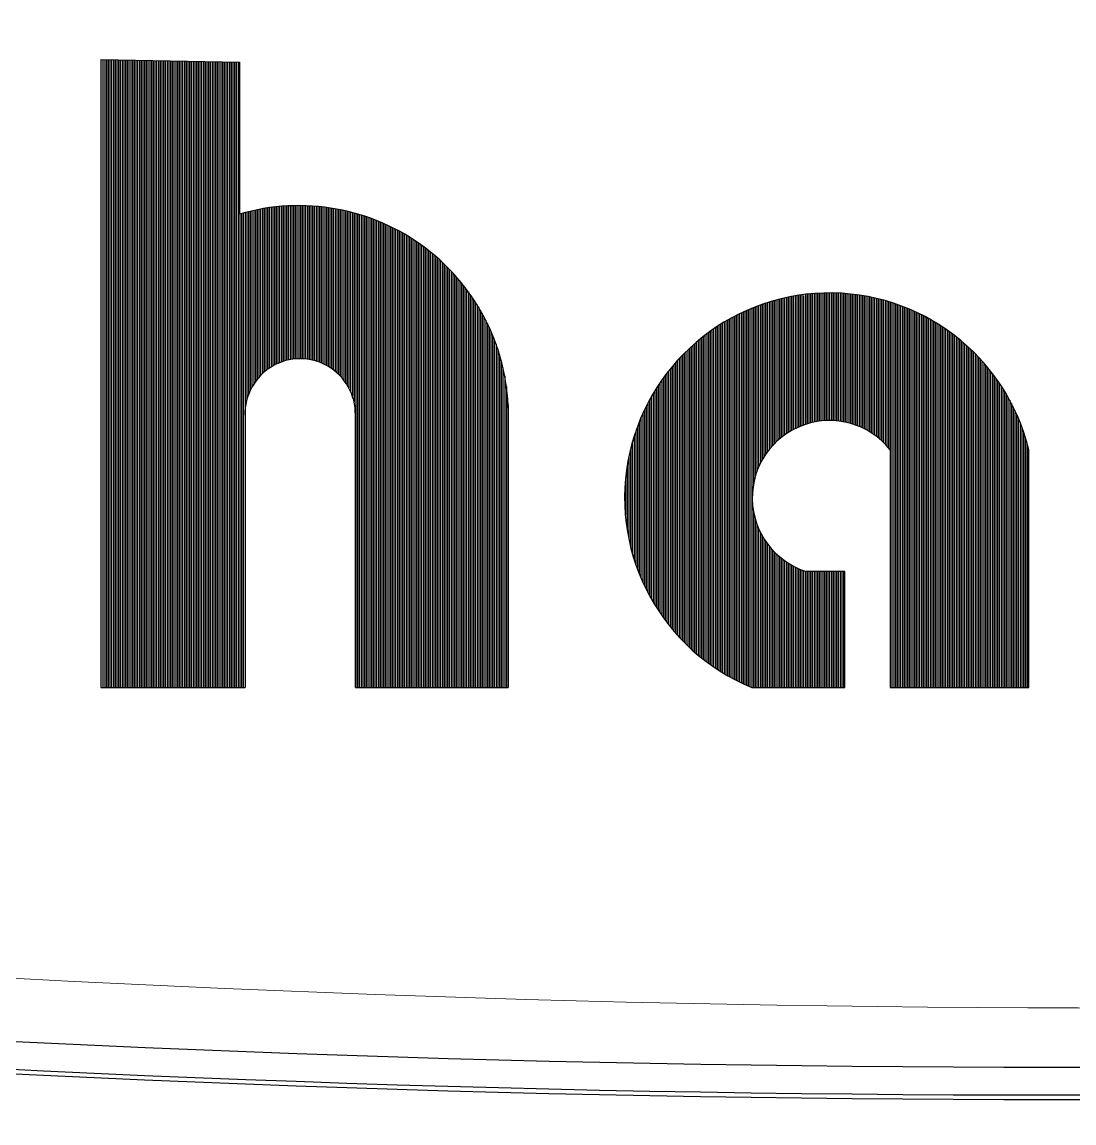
# Model space of a CAD drawing. Header units: millimetres. Extents: x 107 to 2900, y 85 to 3996.
# Drawn here: x 1094.259 to 1097.213, y 2957.251 to 2960.342 of the extents above; entities that cross this region are included whole.
import ezdxf

# ---------------------------------------------------------------- set-up
doc = ezdxf.new("R2010")
doc.units = ezdxf.units.MM

# ---------------------------------------------------------------- blocks, each defined once
blk = doc.blocks.new('abcd')
at = {"color": 5}
for p, q in [((7610.24, 689.4), (7610.24, 326.61)), ((7610.24, 689.4), (7690.32, 687.76)), ((7611.51, 689.37), (7611.51, 326.69)), ((7612.51, 689.35), (7612.51, 326.69)), ((7613.51, 689.33), (7613.51, 326.69)), ((7614.51, 689.31), (7614.51, 326.69)), ((7615.51, 689.29), (7615.51, 326.61)), ((7616.51, 689.27), (7616.51, 326.61)), ((7617.51, 689.25), (7617.51, 326.61)), ((7618.51, 689.23), (7618.51, 326.61)), ((7619.51, 689.21), (7619.51, 326.61)), ((7620.51, 689.19), (7620.51, 326.61)), ((7621.51, 689.17), (7621.51, 326.61)), ((7622.51, 689.15), (7622.51, 326.61)), ((7623.51, 689.13), (7623.51, 326.61)), ((7624.51, 689.11), (7624.51, 326.61)), ((7625.51, 689.09), (7625.51, 326.61)), ((7626.51, 689.07), (7626.51, 326.61)), ((7627.51, 689.05), (7627.51, 326.61)), ((7628.51, 689.03), (7628.51, 326.61)), ((7629.51, 689.01), (7629.51, 326.61)), ((7630.51, 688.99), (7630.51, 326.61)), ((7631.51, 688.97), (7631.51, 326.61)), ((7632.51, 688.94), (7632.51, 326.61)), ((7633.51, 688.92), (7633.51, 326.61)), ((7634.51, 688.9), (7634.51, 326.61)), ((7635.51, 688.88), (7635.51, 326.61)), ((7636.51, 688.86), (7636.51, 326.61)), ((7637.51, 688.84), (7637.51, 326.61)), ((7638.51, 688.82), (7638.51, 326.61)), ((7639.51, 688.8), (7639.51, 326.61)), ((7640.51, 688.78), (7640.51, 326.61)), ((7641.51, 688.76), (7641.51, 326.61)), ((7642.51, 688.74), (7642.51, 326.61)), ((7643.51, 688.72), (7643.51, 326.61)), ((7644.51, 688.7), (7644.51, 326.61)), ((7645.51, 688.68), (7645.51, 326.61)), ((7646.51, 688.66), (7646.51, 326.61)), ((7647.51, 688.64), (7647.51, 326.61)), ((7648.51, 688.62), (7648.51, 326.61)), ((7649.51, 688.6), (7649.51, 326.61)), ((7650.51, 688.58), (7650.51, 326.61)), ((7651.51, 688.56), (7651.51, 326.61)), ((7652.51, 688.54), (7652.51, 326.61)), ((7653.51, 688.52), (7653.51, 326.61)), ((7654.51, 688.5), (7654.51, 326.61)), ((7655.51, 688.48), (7655.51, 326.61)), ((7656.51, 688.45), (7656.51, 326.61)), ((7656.51, 688.45), (7656.51, 326.61)), ((7657.51, 688.43), (7657.51, 326.61)), ((7657.51, 688.43), (7657.51, 326.61)), ((7658.51, 688.41), (7658.51, 326.61)), ((7659.51, 688.39), (7659.51, 326.61)), ((7660.51, 688.37), (7660.51, 326.61)), ((7661.51, 688.35), (7661.51, 326.61)), ((7662.51, 688.33), (7662.51, 326.61)), ((7663.51, 688.31), (7663.51, 326.61)), ((7664.51, 688.29), (7664.51, 326.61)), ((7665.51, 688.27), (7665.51, 326.61)), ((7666.51, 688.25), (7666.51, 326.61)), ((7667.51, 688.23), (7667.51, 326.61)), ((7668.51, 688.21), (7668.51, 326.61)), ((7669.51, 688.19), (7669.51, 326.61)), ((7670.51, 688.17), (7670.51, 326.61)), ((7671.51, 688.15), (7671.51, 326.61)), ((7672.51, 688.13), (7672.51, 326.61)), ((7673.51, 688.11), (7673.51, 326.61)), ((7674.51, 688.09), (7674.51, 326.61)), ((7675.51, 688.07), (7675.51, 326.61)), ((7676.51, 688.05), (7676.51, 326.61)), ((7677.51, 688.03), (7677.51, 326.61)), ((7678.51, 688.01), (7678.51, 326.61)), ((7678.51, 688.01), (7678.51, 326.61)), ((7679.51, 687.99), (7679.51, 326.61)), ((7679.51, 687.99), (7679.51, 326.61)), ((7680.51, 687.97), (7680.51, 326.61)), ((7681.51, 687.94), (7681.51, 326.61)), ((7682.51, 687.92), (7682.51, 326.61)), ((7683.51, 687.9), (7683.51, 326.61)), ((7684.51, 687.88), (7684.51, 326.61)), ((7685.51, 687.86), (7685.51, 326.61)), ((7686.51, 687.84), (7686.51, 326.61)), ((7687.51, 687.82), (7687.51, 326.61)), ((7688.51, 687.8), (7688.51, 326.61)), ((7689.57, 687.78), (7689.57, 326.61)), ((7690.32, 599.97), (7690.32, 687.76)), ((7690.32, 687.76), (7690.32, 599.97)), ((7711.57, 604.23), (7711.57, 513.36)), ((7712.57, 604.34), (7712.57, 513.82)), ((7713.57, 604.43), (7713.57, 514.24)), ((7714.57, 604.52), (7714.57, 514.62)), ((7715.57, 604.6), (7715.57, 514.96)), ((7716.57, 604.67), (7716.57, 515.26)), ((7717.57, 604.74), (7717.57, 515.54)), ((7718.57, 604.79), (7718.57, 515.77)), ((7719.57, 604.84), (7719.57, 515.98)), ((7720.57, 604.88), (7720.57, 516.15)), ((7721.57, 604.91), (7721.57, 516.28)), ((7722.57, 604.93), (7722.57, 516.39)), ((7723.57, 604.94), (7723.57, 516.46)), ((7724.57, 604.95), (7724.57, 516.5)), ((7725.57, 604.94), (7725.57, 516.52)), ((7726.57, 604.93), (7726.57, 516.49)), ((7727.57, 604.91), (7727.57, 516.44)), ((7728.57, 604.88), (7728.57, 516.36)), ((7729.57, 604.85), (7729.57, 516.24)), ((7730.57, 604.8), (7730.57, 516.1)), ((7730.57, 604.8), (7730.57, 516.1)), ((7731.57, 604.75), (7731.57, 515.92)), ((7731.57, 604.75), (7731.57, 515.92)), ((7732.57, 604.69), (7732.57, 515.7)), ((7733.57, 604.62), (7733.57, 515.46)), ((7734.57, 604.54), (7734.57, 515.17)), ((7735.57, 604.45), (7735.57, 514.86)), ((7736.57, 604.36), (7736.57, 514.5)), ((7737.57, 604.26), (7737.57, 514.11)), ((7690.57, 600.04), (7690.57, 326.61)), ((7691.57, 600.33), (7691.57, 326.61)), ((7692.57, 600.61), (7692.57, 326.61)), ((7693.57, 600.88), (7693.57, 326.61)), ((7694.57, 601.14), (7694.57, 492.78)), ((7695.57, 601.39), (7695.57, 495.9)), ((7696.57, 601.64), (7696.57, 498.25)), ((7697.57, 601.87), (7697.57, 500.19)), ((7698.57, 602.1), (7698.57, 501.86)), ((7699.57, 602.31), (7699.57, 503.32)), ((7700.57, 602.52), (7700.57, 504.63)), ((7701.57, 602.72), (7701.57, 505.81)), ((7702.57, 602.91), (7702.57, 506.88)), ((7703.57, 603.09), (7703.57, 507.87)), ((7704.57, 603.26), (7704.57, 508.77)), ((7705.57, 603.43), (7705.57, 509.59)), ((7706.57, 603.58), (7706.57, 510.36)), ((7707.57, 603.73), (7707.57, 511.06)), ((7708.57, 603.87), (7708.57, 511.71)), ((7709.57, 604), (7709.57, 512.3)), ((7710.57, 604.12), (7710.57, 512.85)), ((7738.57, 604.14), (7738.57, 513.68)), ((7739.57, 604.03), (7739.57, 513.21)), ((7740.57, 603.9), (7740.57, 512.69)), ((7741.57, 603.76), (7741.57, 512.13)), ((7742.57, 603.61), (7742.57, 511.51)), ((7743.57, 603.46), (7743.57, 510.85)), ((7744.57, 603.3), (7744.57, 510.13)), ((7745.57, 603.13), (7745.57, 509.35)), ((7746.57, 602.95), (7746.57, 508.5)), ((7747.57, 602.76), (7747.57, 507.57)), ((7748.57, 602.56), (7748.57, 506.56)), ((7749.57, 602.36), (7749.57, 505.46)), ((7750.57, 602.14), (7750.57, 504.24)), ((7751.57, 601.92), (7751.57, 502.89)), ((7752.57, 601.69), (7752.57, 501.37)), ((7752.57, 601.69), (7752.57, 501.37)), ((7753.57, 601.45), (7753.57, 499.63)), ((7753.57, 601.45), (7753.57, 499.63)), ((7754.57, 601.19), (7754.57, 497.58)), ((7755.57, 600.94), (7755.57, 495.05)), ((7756.57, 600.67), (7756.57, 491.52)), ((7757.57, 600.39), (7757.57, 326.61)), ((7758.57, 600.1), (7758.57, 326.61)), ((7759.57, 599.81), (7759.57, 326.61)), ((7760.57, 599.5), (7760.57, 326.61)), ((7761.57, 599.18), (7761.57, 326.61)), ((7762.57, 598.86), (7762.57, 326.61)), ((7763.57, 598.53), (7763.57, 326.61)), ((7764.57, 598.18), (7764.57, 326.61)), ((7765.57, 597.83), (7765.57, 326.61)), ((7766.57, 597.46), (7766.57, 326.61)), ((7767.57, 597.09), (7767.57, 326.61)), ((7768.57, 596.71), (7768.57, 326.61)), ((7769.57, 596.31), (7769.57, 326.61)), ((7770.57, 595.91), (7770.57, 326.61)), ((7771.57, 595.49), (7771.57, 326.61)), ((7772.57, 595.07), (7772.57, 326.61)), ((7773.57, 594.63), (7773.57, 326.61)), ((7774.57, 594.18), (7774.57, 326.61)), ((7775.57, 593.72), (7775.57, 326.61)), ((7776.57, 593.26), (7776.57, 326.61)), ((7777.57, 592.78), (7777.57, 326.61)), ((7778.57, 592.28), (7778.57, 326.61)), ((7779.57, 591.78), (7779.57, 326.61)), ((7780.57, 591.27), (7780.57, 326.61)), ((7781.57, 590.74), (7781.57, 326.61)), ((7782.57, 590.2), (7782.57, 326.61)), ((7783.57, 589.65), (7783.57, 326.61)), ((7784.57, 589.09), (7784.57, 326.61)), ((7785.57, 588.51), (7785.57, 326.61)), ((7786.57, 587.92), (7786.57, 326.61)), ((7787.57, 587.32), (7787.57, 326.61)), ((7788.57, 586.71), (7788.57, 326.61)), ((7789.57, 586.08), (7789.57, 326.61)), ((7790.57, 585.44), (7790.57, 326.61)), ((7791.57, 584.78), (7791.57, 326.61)), ((7792.57, 584.11), (7792.57, 326.61)), ((7793.57, 583.42), (7793.57, 326.61)), ((7794.57, 582.72), (7794.57, 326.61)), ((7795.57, 582.01), (7795.57, 326.61)), ((7796.57, 581.28), (7796.57, 326.61)), ((7797.57, 580.53), (7797.57, 326.61)), ((7798.57, 579.77), (7798.57, 326.61)), ((7799.57, 578.99), (7799.57, 326.61)), ((7800.57, 578.19), (7800.57, 326.61)), ((7801.57, 577.38), (7801.57, 326.61)), ((7802.57, 576.55), (7802.57, 326.61)), ((7803.57, 575.7), (7803.57, 326.61)), ((7804.57, 574.83), (7804.57, 326.61)), ((7805.57, 573.94), (7805.57, 326.61)), ((7806.57, 573.03), (7806.57, 326.61)), ((7807.57, 572.1), (7807.57, 326.61)), ((7808.57, 571.15), (7808.57, 326.61)), ((7808.57, 571.15), (7808.57, 326.61)), ((7809.57, 570.18), (7809.57, 326.61)), ((7809.57, 570.18), (7809.57, 326.61)), ((7810.57, 569.18), (7810.57, 326.61)), ((7811.57, 568.17), (7811.57, 326.61)), ((7812.57, 567.12), (7812.57, 326.61)), ((7813.57, 566.05), (7813.57, 326.61)), ((7814.57, 564.96), (7814.57, 326.61)), ((7815.57, 563.83), (7815.57, 326.61)), ((7816.57, 562.68), (7816.57, 326.61)), ((7817.57, 561.5), (7817.57, 326.61)), ((7818.57, 560.29), (7818.57, 326.61)), ((7819.57, 559.04), (7819.57, 326.61)), ((7820.57, 557.76), (7820.57, 326.61)), ((7821.57, 556.44), (7821.57, 326.61)), ((7822.57, 555.09), (7822.57, 326.61)), ((7823.57, 553.69), (7823.57, 326.61)), ((8014.26, 553.28), (8014.26, 477.45)), ((8015.26, 553.42), (8015.26, 477.84)), ((8017.26, 553.67), (8017.26, 478.56)), ((8018.26, 553.79), (8018.26, 478.87)), ((8019.26, 553.89), (8019.26, 479.16)), ((8020.26, 553.99), (8020.26, 479.43)), ((8021.26, 554.08), (8021.26, 479.67)), ((8022.26, 554.16), (8022.26, 479.88)), ((8023.26, 554.23), (8023.26, 480.08)), ((8024.26, 554.3), (8024.26, 480.25)), ((8025.26, 554.35), (8025.26, 480.39)), ((8026.26, 554.4), (8026.26, 480.51)), ((8027.26, 554.43), (8027.26, 480.61)), ((8028.26, 554.46), (8028.26, 480.69)), ((8028.26, 554.46), (8028.26, 480.69)), ((8029.26, 554.48), (8029.26, 480.75)), ((8029.26, 554.48), (8029.26, 480.75)), ((8030.26, 554.5), (8030.26, 480.78)), ((8031.26, 554.5), (8031.26, 480.79)), ((8032.26, 554.49), (8032.26, 480.78)), ((8033.26, 554.48), (8033.26, 480.74)), ((8034.26, 554.46), (8034.26, 480.68)), ((8035.26, 554.43), (8035.26, 480.6)), ((8036.26, 554.39), (8036.26, 480.5)), ((8037.26, 554.34), (8037.26, 480.38)), ((8038.26, 554.29), (8038.26, 480.23)), ((8039.26, 554.22), (8039.26, 480.06)), ((8040.26, 554.15), (8040.26, 479.86)), ((8041.26, 554.07), (8041.26, 479.64)), ((8042.26, 553.98), (8042.26, 479.4)), ((8043.26, 553.88), (8043.26, 479.13)), ((8044.26, 553.78), (8044.26, 478.84)), ((8045.26, 553.66), (8045.26, 478.52)), ((8046.26, 553.54), (8046.26, 478.17)), ((8047.26, 553.4), (8047.26, 477.8)), ((7824.57, 552.25), (7824.57, 326.61)), ((7825.57, 550.77), (7825.57, 326.61)), ((7826.57, 549.23), (7826.57, 326.61)), ((7827.57, 547.65), (7827.57, 326.61)), ((7990.26, 547.19), (7990.26, 453.94)), ((7991.26, 547.55), (7991.26, 456.08)), ((7992.26, 547.91), (7992.26, 457.97)), ((7993.26, 548.25), (7993.26, 459.67)), ((7994.26, 548.59), (7994.26, 461.21)), ((7995.26, 548.91), (7995.26, 462.62)), ((7996.26, 549.22), (7996.26, 463.93)), ((7997.26, 549.53), (7997.26, 465.14)), ((7998.26, 549.82), (7998.26, 466.27)), ((7999.26, 550.11), (7999.26, 467.33)), ((8000.26, 550.38), (8000.26, 468.32)), ((8001.26, 550.65), (8001.26, 469.26)), ((8002.26, 550.91), (8002.26, 470.13)), ((8003.26, 551.15), (8003.26, 470.96)), ((8004.26, 551.39), (8004.26, 471.74)), ((8005.26, 551.62), (8005.26, 472.48)), ((8006.26, 551.84), (8006.26, 473.17)), ((8006.26, 551.84), (8006.26, 473.17)), ((8007.26, 552.05), (8007.26, 473.82)), ((8007.26, 552.05), (8007.26, 473.82)), ((8008.26, 552.25), (8008.26, 474.44)), ((8009.26, 552.45), (8009.26, 475.02)), ((8010.26, 552.63), (8010.26, 475.57)), ((8011.26, 552.81), (8011.26, 476.09)), ((8012.26, 552.97), (8012.26, 476.57)), ((8013.26, 553.13), (8013.26, 477.02)), ((8016.26, 552.93), (8016.26, 478.21)), ((8048.26, 553.26), (8048.26, 477.4)), ((8049.26, 553.11), (8049.26, 476.97)), ((8050.26, 552.95), (8050.26, 476.52)), ((8051.26, 552.79), (8051.26, 476.03)), ((8052.26, 552.61), (8052.26, 475.51)), ((8053.26, 552.43), (8053.26, 474.96)), ((8054.26, 552.23), (8054.26, 474.37)), ((8055.26, 552.03), (8055.26, 473.75)), ((8056.26, 551.82), (8056.26, 473.09)), ((8057.26, 551.6), (8057.26, 472.4)), ((8058.26, 551.36), (8058.26, 471.66)), ((8059.26, 551.13), (8059.26, 470.87)), ((8060.26, 550.88), (8060.26, 470.04)), ((8061.26, 550.62), (8061.26, 469.15)), ((8062.26, 550.35), (8062.26, 468.22)), ((8063.26, 550.07), (8063.26, 467.22)), ((8064.26, 549.79), (8064.26, 466.15)), ((8065.26, 549.49), (8065.26, 465.01)), ((8066.26, 549.2), (8066.26, 326.93)), ((8067.26, 548.87), (8067.26, 326.61)), ((8068.26, 548.55), (8068.26, 326.61)), ((8069.26, 548.21), (8069.26, 326.61)), ((8070.26, 547.87), (8070.26, 326.61)), ((8071.26, 547.51), (8071.26, 326.61)), ((8072.26, 547.15), (8072.26, 326.61)), ((7828.57, 546), (7828.57, 326.61)), ((7829.57, 544.3), (7829.57, 326.61)), ((7830.57, 542.53), (7830.57, 326.61)), ((7830.57, 542.53), (7830.57, 326.61)), ((7831.57, 540.69), (7831.57, 326.61)), ((7831.57, 540.69), (7831.57, 326.61)), ((7976.26, 540.97), (7976.26, 331.32)), ((7977.26, 541.49), (7977.26, 330.8)), ((7978.26, 542), (7978.26, 330.3)), ((7979.26, 542.49), (7979.26, 329.8)), ((7980.26, 542.97), (7980.26, 329.32)), ((7981.26, 543.44), (7981.26, 328.85)), ((7982.26, 543.9), (7982.26, 328.39)), ((7983.26, 544.35), (7983.26, 327.94)), ((7984.26, 544.79), (7984.26, 327.5)), ((7985.26, 545.22), (7985.26, 327.08)), ((7986.26, 545.63), (7986.26, 326.61)), ((7987.26, 546.04), (7987.26, 444.01)), ((7988.26, 546.43), (7988.26, 448.34)), ((7989.26, 546.82), (7989.26, 451.43)), ((8073.26, 546.77), (8073.26, 326.61)), ((8074.26, 546.39), (8074.26, 326.61)), ((8075.26, 545.99), (8075.26, 326.61)), ((8076.26, 545.59), (8076.26, 326.61)), ((8077.26, 545.17), (8077.26, 326.61)), ((8078.26, 544.74), (8078.26, 326.61)), ((8079.26, 544.3), (8079.26, 326.61)), ((8080.26, 543.85), (8080.26, 326.61)), ((8081.26, 543.39), (8081.26, 326.61)), ((8082.26, 542.92), (8082.26, 326.61)), ((8083.26, 542.44), (8083.26, 326.61)), ((8084.26, 541.94), (8084.26, 326.61)), ((8085.26, 541.43), (8085.26, 326.61)), ((8086.26, 540.91), (8086.26, 326.61)), ((7832.57, 538.76), (7832.57, 326.61)), ((7833.57, 536.75), (7833.57, 326.61)), ((7834.57, 534.64), (7834.57, 326.61)), ((7965.26, 534.43), (7965.26, 337.87)), ((7966.26, 535.09), (7966.26, 337.21)), ((7967.26, 535.74), (7967.26, 336.56)), ((7968.26, 536.37), (7968.26, 335.92)), ((7969.26, 536.99), (7969.26, 335.3)), ((7970.26, 537.6), (7970.26, 334.69)), ((7971.26, 538.2), (7971.26, 334.1)), ((7972.26, 538.78), (7972.26, 333.52)), ((7973.26, 539.34), (7973.26, 332.95)), ((7974.26, 539.9), (7974.26, 332.39)), ((7975.26, 540.44), (7975.26, 331.85)), ((8087.26, 540.38), (8087.26, 326.61)), ((8088.26, 539.84), (8088.26, 326.61)), ((8089.26, 539.28), (8089.26, 326.61)), ((8090.26, 538.71), (8090.26, 326.61)), ((8091.26, 538.13), (8091.26, 326.61)), ((8092.26, 537.53), (8092.26, 326.61)), ((8093.26, 536.92), (8093.26, 326.61)), ((8094.26, 536.3), (8094.26, 326.61)), ((8095.26, 535.67), (8095.26, 326.61)), ((8096.26, 535.01), (8096.26, 326.61)), ((8097.26, 534.35), (8097.26, 326.61)), ((7835.57, 532.41), (7835.57, 326.61)), ((7836.57, 530.06), (7836.57, 326.61)), ((7957.26, 528.56), (7957.26, 343.74)), ((7958.26, 529.35), (7958.26, 342.95)), ((7959.26, 530.12), (7959.26, 342.17)), ((7960.26, 530.88), (7960.26, 341.41)), ((7961.26, 531.62), (7961.26, 340.67)), ((7962.26, 532.34), (7962.26, 339.95)), ((7963.26, 533.05), (7963.26, 339.24)), ((7964.26, 533.75), (7964.26, 338.55)), ((8098.26, 533.67), (8098.26, 326.61)), ((8099.26, 532.97), (8099.26, 326.61)), ((8100.26, 532.26), (8100.26, 326.61)), ((8101.26, 531.54), (8101.26, 326.61)), ((8102.26, 530.79), (8102.26, 326.61)), ((8103.26, 530.04), (8103.26, 326.61)), ((8104.26, 529.26), (8104.26, 326.61)), ((8105.26, 528.47), (8105.26, 326.61)), ((7837.57, 527.55), (7837.57, 326.61)), ((7838.57, 524.87), (7838.57, 326.61)), ((7839.57, 521.98), (7839.57, 326.61)), ((7949.26, 521.54), (7949.26, 350.75)), ((7950.26, 522.49), (7950.26, 349.8)), ((7951.26, 523.42), (7951.26, 348.88)), ((7952.26, 524.32), (7952.26, 347.97)), ((7953.26, 525.21), (7953.26, 347.09)), ((7954.26, 526.07), (7954.26, 346.22)), ((7955.26, 526.92), (7955.26, 345.37)), ((7956.26, 527.75), (7956.26, 344.55)), ((8106.26, 527.66), (8106.26, 326.61)), ((8107.26, 526.83), (8107.26, 326.61)), ((8108.26, 525.98), (8108.26, 326.61)), ((8108.26, 525.98), (8108.26, 326.61)), ((8109.26, 525.11), (8109.26, 326.61)), ((8109.26, 525.11), (8109.26, 326.61)), ((8110.26, 524.22), (8110.26, 326.61)), ((8111.26, 523.31), (8111.26, 326.61)), ((8112.26, 522.39), (8112.26, 326.61)), ((7840.57, 518.82), (7840.57, 326.61)), ((7841.57, 515.31), (7841.57, 326.61)), ((7943.26, 515.35), (7943.26, 356.94)), ((7944.26, 516.45), (7944.26, 355.85)), ((7945.26, 517.52), (7945.26, 354.78)), ((7946.26, 518.56), (7946.26, 353.73)), ((7947.26, 519.58), (7947.26, 352.72)), ((7948.26, 520.57), (7948.26, 351.72)), ((8113.26, 521.43), (8113.26, 326.61)), ((8114.26, 520.46), (8114.26, 326.61)), ((8115.26, 519.46), (8115.26, 326.61)), ((8116.26, 518.44), (8116.26, 326.61)), ((8117.26, 517.4), (8117.26, 326.61)), ((8118.26, 516.32), (8118.26, 326.61)), ((8119.26, 515.22), (8119.26, 326.61)), ((7842.57, 511.32), (7842.57, 326.61)), ((7938.26, 509.42), (7938.26, 362.88)), ((7939.26, 510.67), (7939.26, 361.62)), ((7940.26, 511.89), (7940.26, 360.41)), ((7941.26, 513.07), (7941.26, 359.22)), ((7941.26, 513.07), (7941.26, 359.22)), ((7942.26, 514.23), (7942.26, 358.07)), ((7942.26, 514.23), (7942.26, 358.07)), ((8120.26, 514.1), (8120.26, 326.61)), ((8121.26, 512.94), (8121.26, 326.61)), ((8122.26, 511.75), (8122.26, 326.61)), ((8123.26, 510.53), (8123.26, 326.61)), ((8124.26, 509.27), (8124.26, 326.61)), ((7843.57, 506.59), (7843.57, 326.61)), ((7933.26, 502.59), (7933.26, 369.71)), ((7934.26, 504.04), (7934.26, 368.26)), ((7935.26, 505.44), (7935.26, 366.85)), ((7936.26, 506.81), (7936.26, 365.49)), ((7937.26, 508.13), (7937.26, 364.16)), ((8125.26, 507.98), (8125.26, 326.61)), ((8126.26, 506.66), (8126.26, 326.61)), ((8127.26, 505.29), (8127.26, 326.61)), ((8128.26, 503.88), (8128.26, 326.61)), ((8129.26, 502.42), (8129.26, 326.61)), ((7844.57, 500.51), (7844.57, 326.61)), ((7929.26, 496.27), (7929.26, 376.02)), ((7930.26, 497.93), (7930.26, 374.36)), ((7931.26, 499.54), (7931.26, 372.76)), ((7932.26, 501.09), (7932.26, 371.21)), ((8130.26, 500.92), (8130.26, 326.61)), ((8130.26, 500.92), (8130.26, 326.61)), ((8131.26, 499.36), (8131.26, 326.61)), ((8131.26, 499.36), (8131.26, 326.61)), ((8132.26, 497.75), (8132.26, 326.61)), ((8133.26, 496.08), (8133.26, 326.61)), ((7845.57, 489.82), (7845.57, 326.61)), ((7926.26, 490.86), (7926.26, 381.43)), ((7927.26, 492.74), (7927.26, 379.55)), ((7928.26, 494.54), (7928.26, 377.75)), ((8134.26, 494.34), (8134.26, 326.61)), ((8135.26, 492.53), (8135.26, 326.61)), ((8136.26, 490.65), (8136.26, 326.61)), ((7757.32, 326.61), (7757.32, 485.13)), ((7923.26, 484.68), (7923.26, 387.61)), ((7924.26, 486.84), (7924.26, 385.45)), ((7925.26, 488.9), (7925.26, 383.39)), ((8137.26, 488.68), (8137.26, 326.61)), ((8138.26, 486.61), (8138.26, 326.61)), ((8139.26, 484.43), (8139.26, 326.61)), ((7920.26, 477.36), (7920.26, 394.93)), ((7920.26, 477.36), (7920.26, 394.93)), ((7921.26, 479.96), (7921.26, 392.33)), ((7922.26, 482.39), (7922.26, 389.9)), ((8140.26, 482.12), (8140.26, 326.61)), ((8141.26, 479.68), (8141.26, 326.61)), ((8142.26, 477.06), (8142.26, 326.61)), ((7918.26, 471.52), (7918.26, 400.78)), ((7919.26, 474.56), (7919.26, 397.73)), ((7919.26, 474.56), (7919.26, 397.73)), ((8143.26, 474.23), (8143.26, 326.61)), ((8144.26, 471.15), (8144.26, 326.61)), ((7916.26, 464.35), (7916.26, 407.95)), ((7917.26, 468.15), (7917.26, 404.15)), ((8145.26, 467.74), (8145.26, 326.61)), ((8146.02, 464.83), (8146.02, 326.61)), ((7915.26, 459.9), (7915.26, 412.39)), ((8066.18, 463.88), (8066.18, 326.61)), ((8146.26, 326.61), (8146.26, 463.88)), ((7914.26, 454.35), (7914.26, 417.94)), ((7913.26, 445.97), (7913.26, 426.32)), ((7987.26, 428.28), (7987.26, 326.61)), ((7988.26, 423.95), (7988.26, 326.61)), ((7989.26, 420.86), (7989.26, 326.61)), ((7990.26, 418.36), (7990.26, 326.61)), ((7991.26, 416.21), (7991.26, 326.61)), ((7992.26, 414.32), (7992.26, 326.61)), ((7993.26, 412.63), (7993.26, 326.61)), ((7994.26, 411.09), (7994.26, 326.61)), ((7995.26, 409.67), (7995.26, 326.61)), ((7996.26, 408.36), (7996.26, 326.61)), ((7997.26, 407.15), (7997.26, 326.61)), ((7998.26, 406.02), (7998.26, 326.61)), ((7999.26, 404.96), (7999.26, 326.61)), ((8000.26, 403.97), (8000.26, 326.61)), ((8001.26, 403.04), (8001.26, 326.61)), ((8002.26, 402.16), (8002.26, 326.61)), ((8003.26, 401.33), (8003.26, 326.61)), ((8004.26, 400.55), (8004.26, 326.61)), ((8005.26, 399.82), (8005.26, 326.61)), ((8006.26, 399.12), (8006.26, 326.61)), ((8006.26, 399.12), (8006.26, 326.61)), ((8007.26, 398.47), (8007.26, 326.61)), ((8007.26, 398.47), (8007.26, 326.61)), ((8008.26, 397.85), (8008.26, 326.61)), ((8009.26, 397.27), (8009.26, 326.61)), ((8010.26, 396.72), (8010.26, 326.61)), ((8011.26, 396.21), (8011.26, 326.61)), ((8012.26, 395.72), (8012.26, 326.61)), ((8013.26, 395.27), (8013.26, 326.61)), ((8014.26, 394.85), (8014.26, 326.61)), ((8015.26, 394.45), (8015.26, 326.61)), ((8016.26, 394.08), (8016.26, 326.61)), ((8017.26, 393.74), (8017.26, 326.61)), ((8040.03, 393.61), (8017.65, 393.61)), ((8018.26, 393.61), (8018.26, 326.61)), ((8019.26, 393.61), (8019.26, 326.61)), ((8020.26, 393.61), (8020.26, 326.61)), ((8021.26, 393.61), (8021.26, 326.61)), ((8022.26, 393.61), (8022.26, 326.61)), ((8023.26, 393.61), (8023.26, 326.61)), ((8024.26, 393.61), (8024.26, 326.61)), ((8025.26, 393.61), (8025.26, 326.61)), ((8026.26, 393.61), (8026.26, 326.61)), ((8027.26, 393.61), (8027.26, 326.61)), ((8028.26, 393.61), (8028.26, 326.61)), ((8028.26, 393.61), (8028.26, 326.61)), ((8029.26, 393.61), (8029.26, 326.61)), ((8029.26, 393.61), (8029.26, 326.61)), ((8030.26, 393.61), (8030.26, 326.61)), ((8031.26, 393.61), (8031.26, 326.61)), ((8032.26, 393.61), (8032.26, 326.61)), ((8033.26, 393.61), (8033.26, 326.61)), ((8034.26, 393.61), (8034.26, 326.61)), ((8035.26, 393.61), (8035.26, 326.61)), ((8036.26, 393.61), (8036.26, 326.61)), ((8037.26, 393.61), (8037.26, 326.61)), ((8038.26, 393.61), (8038.26, 326.61)), ((8039.26, 393.61), (8039.26, 326.61)), ((8040.03, 326.61), (8040.03, 393.61)), ((7610.24, 326.61), (7693.57, 326.61)), ((7757.32, 326.61), (7845.57, 326.61)), ((7986.38, 326.61), (8040.03, 326.61)), ((8066.18, 326.61), (8146.26, 326.61))]:
    blk.add_line(p, q, dxfattribs=at)
for centre, radius, start, end in [((7724.67, 483.9), 121.04, 359.2542, 106.48733), ((8031.2, 436.15), 118.35, 13.55271, 247.74671), ((7725.41, 484.6), 31.91, 359.06262, 181.36086), ((8031.2, 436.15), 44.64, 38.40873, 252.32845)]:
    blk.add_arc(centre, radius, start, end, dxfattribs=at)
blk = doc.blocks.new('abcde')
at = {"color": 0, "xscale": 0.09000000000000001, "yscale": 0.09000000000000001, "zscale": 0.09000000000000001}
blk.add_blockref('abcd', (6000.014, 65.078), dxfattribs=at)

msp = doc.modelspace()

# ---------------------------------------------------------------- linework, layer by layer
at = {"color": 7, "linetype": 'Continuous'}
for radius, start, end in [(59.1624, 252.350132, 287.649868), (59.2405, 252.361852, 287.638148), (59.2531, 252.363752, 287.636248), (60.4835, 252.545467, 287.454533), (60.6121, 265.857352, 287.435859)]:
    msp.add_arc((1097.1577, 3016.5703), radius, start, end, dxfattribs=at)
at = {"color": 7, "lineweight": 20}
msp.add_open_spline([(1079.5359, 2960.3418), (1091.1357, 2956.6512), (1103.595, 2956.6512), (1115.1949, 2960.3418)], degree=3, dxfattribs=at)

# ---------------------------------------------------------------- block references
at = {"color": 0, "xscale": 0.05400000000000001, "yscale": 0.05400000000000001, "zscale": 0.05400000000000001}
msp.add_blockref('abcde', (733.494, 2953.3722), dxfattribs=at)

doc.saveas('drawing.dxf')
